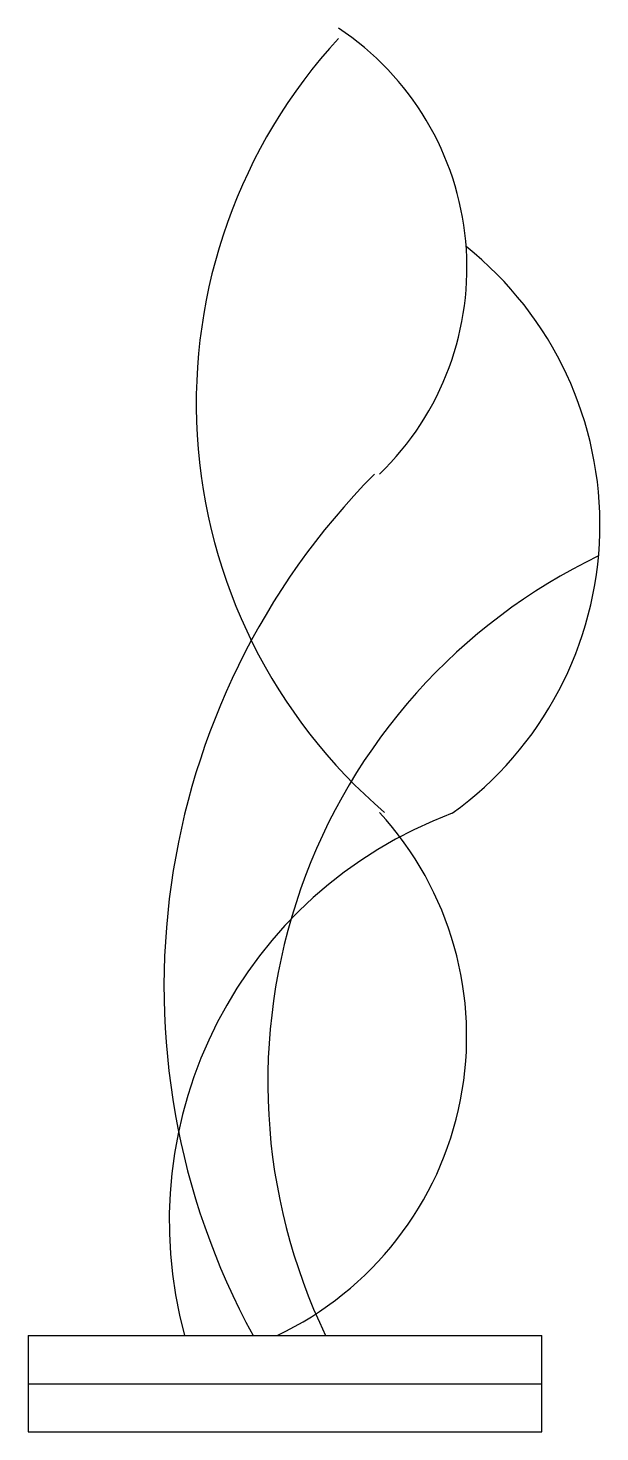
# Model space of a CAD drawing. Header units: metres. Extents: x 0.048 to 0.286, y -0.679 to -0.096.
import ezdxf

# ---------------------------------------------------------------- set-up
doc = ezdxf.new("R2010")
doc.units = ezdxf.units.M

msp = doc.modelspace()

# ---------------------------------------------------------------- linework, layer by layer
for p, q in [((0.04829, -0.63861), (0.26159, -0.63861)), ((0.04829, -0.63861), (0.04829, -0.67861)), ((0.26159, -0.67861), (0.26159, -0.63861)), ((0.04829, -0.65861), (0.26159, -0.65861)), ((0.04829, -0.67861), (0.26159, -0.67861))]:
    msp.add_line(p, q)
for centre, radius, start, end in [((0.11124, -0.19571), 0.11926, 314.0939, 56.42082), ((0.34147, -0.25193), 0.22335, 137.35003, 229.4765), ((0.13822, -0.3023), 0.1475, 305.7535, 51.43673), ((0.40679, -0.49383), 0.30206, 135.29933, 208.64046), ((0.38994, -0.53355), 0.24211, 115.64523, 205.71493), ((0.28759, -0.59127), 0.18067, 110.46899, 195.19072), ((0.09326, -0.51452), 0.13714, 295.20408, 42.59373)]:
    msp.add_arc(centre, radius, start, end)

doc.saveas('drawing.dxf')
